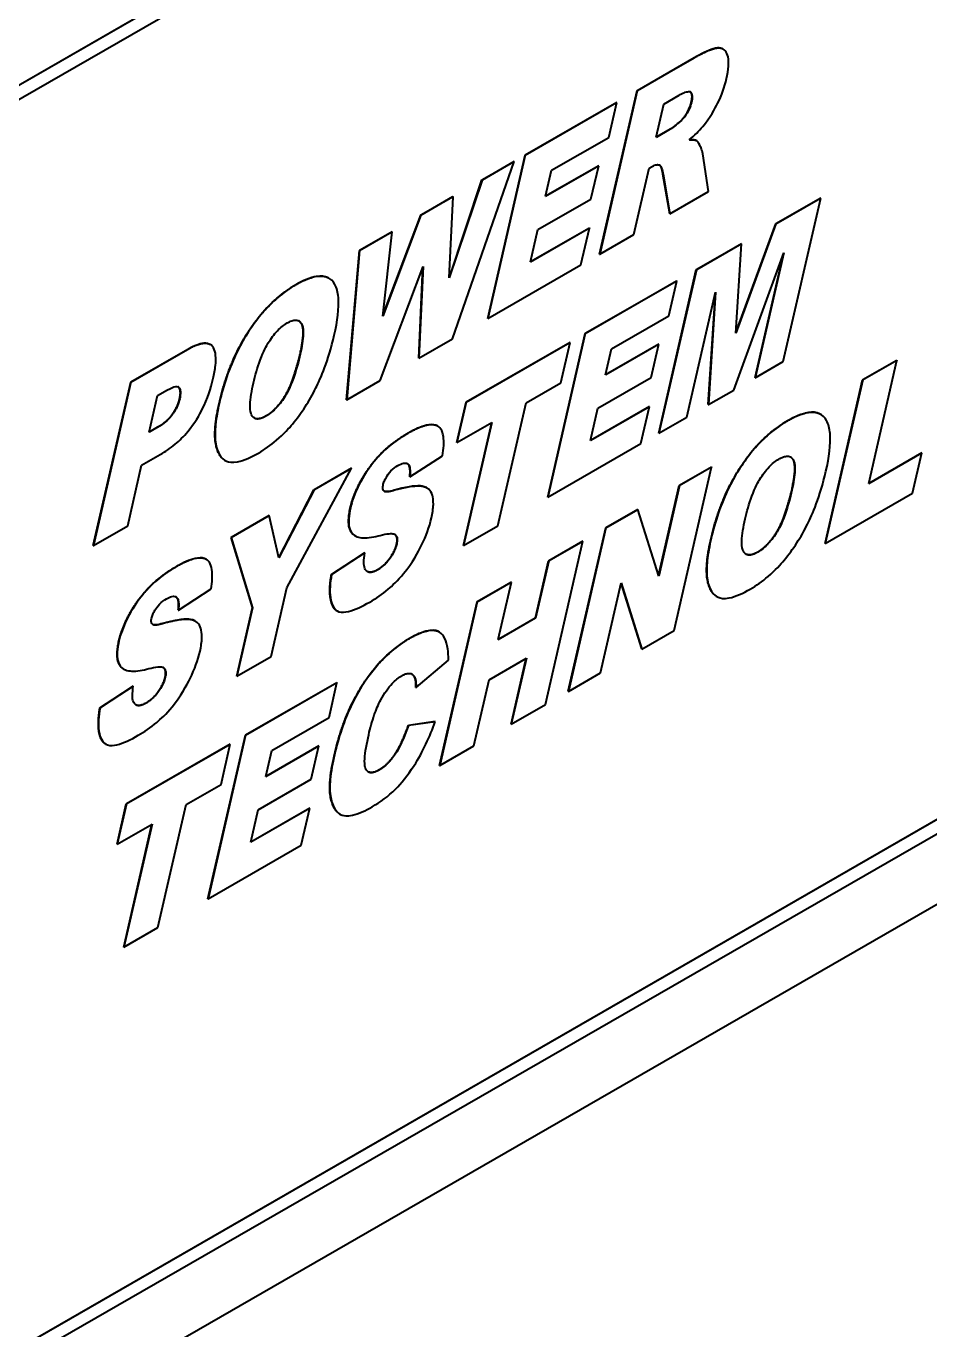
# Model space of a CAD drawing. Header units: inches. Extents: x 0 to 4752, y 0 to 3360.
# Drawn here: x 4314.4 to 4356.1, y 2684.8 to 2744.9 of the extents above; entities that cross this region are included whole.
import ezdxf

# ---------------------------------------------------------------- set-up
doc = ezdxf.new("R2010")
doc.units = ezdxf.units.IN
doc.header["$MEASUREMENT"] = 0
doc.layers.add('POWER SUPPLY CASE OUTLINE$0$가시적인 것(ISO)', color=3, linetype='Continuous', lineweight=40)
doc.layers.add('POWER SUPPLY CASE OUTLINE$0$가시적인 좁은 것(ISO)', color=3, linetype='Continuous', lineweight=35)

msp = doc.modelspace()

# ---------------------------------------------------------------- linework, layer by layer
at = {"layer": 'POWER SUPPLY CASE OUTLINE$0$가시적인 것(ISO)'}
for p, q in [((4217.918, 2686.782), (4376.31, 2777.994)), ((4376.315, 2777.991), (4217.923, 2686.779)), ((4218.442, 2686.423), (4375.797, 2777.038)), ((4346.546, 2743.835), (4346.551, 2743.831)), ((4342.587, 2741.912), (4345.212, 2743.424)), ((4345.217, 2743.42), (4342.593, 2741.909)), ((4340.861, 2734.378), (4342.587, 2741.912)), ((4342.593, 2741.909), (4340.867, 2734.375)), ((4342.587, 2741.912), (4342.593, 2741.909)), ((4337.431, 2738.943), (4341.645, 2741.37)), ((4341.651, 2741.367), (4337.437, 2738.94)), ((4341.286, 2739.759), (4341.651, 2741.367)), ((4341.645, 2741.37), (4341.651, 2741.367)), ((4343.475, 2739.767), (4343.823, 2741.296)), ((4343.823, 2741.296), (4344.52, 2741.697)), ((4345.086, 2741.375), (4345.092, 2741.372)), ((4344.139, 2740.149), (4343.475, 2739.767)), ((4343.477, 2739.774), (4344.134, 2740.153)), ((4338.651, 2738.242), (4341.286, 2739.759)), ((4345.322, 2739.609), (4345.328, 2739.605)), ((4335.706, 2731.409), (4337.431, 2738.943)), ((4337.437, 2738.94), (4335.711, 2731.406)), ((4337.431, 2738.943), (4337.437, 2738.94)), ((4345.876, 2737.259), (4345.615, 2739.004)), ((4334.078, 2730.465), (4336.925, 2738.645)), ((4335.439, 2737.796), (4336.92, 2738.649)), ((4336.925, 2738.645), (4335.444, 2737.793)), ((4336.92, 2738.649), (4336.925, 2738.645)), ((4340.818, 2738.451), (4338.374, 2737.043)), ((4338.374, 2737.043), (4338.651, 2738.242)), ((4338.375, 2737.051), (4340.812, 2738.454)), ((4340.464, 2736.913), (4340.818, 2738.451)), ((4340.812, 2738.454), (4340.818, 2738.451)), ((4342.446, 2735.284), (4343.148, 2738.345)), ((4343.148, 2738.345), (4343.284, 2738.423)), ((4335.444, 2737.793), (4333.936, 2733.279)), ((4333.937, 2733.303), (4335.439, 2737.796)), ((4335.439, 2737.796), (4335.444, 2737.793)), ((4344.09, 2736.237), (4343.78, 2738.06)), ((4343.785, 2738.057), (4344.096, 2736.234)), ((4332.624, 2736.175), (4334.105, 2737.028)), ((4334.11, 2737.024), (4332.63, 2736.172)), ((4333.936, 2733.279), (4334.11, 2737.024)), ((4334.105, 2737.028), (4334.11, 2737.024)), ((4344.096, 2736.234), (4345.876, 2737.259)), ((4348.979, 2735.772), (4351.043, 2736.96)), ((4351.048, 2736.957), (4348.985, 2735.769)), ((4349.322, 2729.423), (4351.048, 2736.957)), ((4351.043, 2736.96), (4351.048, 2736.957)), ((4338.02, 2735.505), (4340.464, 2736.913)), ((4332.63, 2736.172), (4330.876, 2731.517)), ((4330.879, 2731.543), (4332.624, 2736.175)), ((4332.624, 2736.175), (4332.63, 2736.172)), ((4344.09, 2736.237), (4344.096, 2736.234)), ((4348.985, 2735.769), (4347.139, 2730.727)), ((4347.141, 2730.75), (4348.979, 2735.772)), ((4348.979, 2735.772), (4348.985, 2735.769)), ((4329.798, 2734.548), (4331.295, 2735.41)), ((4331.301, 2735.407), (4329.804, 2734.544)), ((4330.876, 2731.517), (4331.301, 2735.407)), ((4331.295, 2735.41), (4331.301, 2735.407)), ((4340.393, 2735.581), (4337.682, 2734.02)), ((4337.682, 2734.02), (4338.02, 2735.505)), ((4337.684, 2734.028), (4340.388, 2735.585)), ((4340.001, 2733.876), (4340.393, 2735.581)), ((4340.388, 2735.585), (4340.393, 2735.581)), ((4340.867, 2734.375), (4342.446, 2735.284)), ((4329.205, 2727.666), (4329.798, 2734.548)), ((4329.798, 2734.548), (4329.804, 2734.544)), ((4345.315, 2733.662), (4347.389, 2734.856)), ((4347.395, 2734.853), (4345.321, 2733.659)), ((4347.139, 2730.727), (4347.395, 2734.853)), ((4347.389, 2734.856), (4347.395, 2734.853)), ((4329.804, 2734.544), (4329.21, 2727.662)), ((4340.861, 2734.378), (4340.867, 2734.375)), ((4347.041, 2728.109), (4349.35, 2734.43)), ((4348.026, 2728.683), (4349.333, 2734.383)), ((4349.35, 2734.43), (4348.032, 2728.68)), ((4330.751, 2728.55), (4332.728, 2733.805)), ((4332.531, 2729.581), (4332.721, 2733.787)), ((4332.728, 2733.805), (4332.537, 2729.578)), ((4335.711, 2731.406), (4340.001, 2733.876)), ((4343.589, 2726.128), (4345.315, 2733.662)), ((4345.321, 2733.659), (4343.595, 2726.124)), ((4345.315, 2733.662), (4345.321, 2733.659)), ((4328.382, 2733.275), (4328.387, 2733.271)), ((4340.197, 2730.715), (4344.411, 2733.141)), ((4344.417, 2733.138), (4340.203, 2730.711)), ((4344.052, 2731.531), (4344.417, 2733.138)), ((4344.411, 2733.141), (4344.417, 2733.138)), ((4344.885, 2726.867), (4346.203, 2732.618)), ((4345.87, 2727.441), (4346.195, 2732.583)), ((4346.203, 2732.618), (4345.876, 2727.438)), ((4335.706, 2731.409), (4335.711, 2731.406)), ((4341.417, 2730.013), (4344.052, 2731.531)), ((4332.537, 2729.578), (4334.078, 2730.465)), ((4338.471, 2723.18), (4340.197, 2730.715)), ((4340.203, 2730.711), (4338.477, 2723.177)), ((4340.197, 2730.715), (4340.203, 2730.711)), ((4319.258, 2728.478), (4321.876, 2729.986)), ((4321.882, 2729.983), (4319.263, 2728.474)), ((4322.912, 2730.215), (4322.917, 2730.212)), ((4334.709, 2727.554), (4339.495, 2730.31)), ((4339.501, 2730.307), (4334.715, 2727.551)), ((4339.076, 2728.445), (4339.501, 2730.307)), ((4339.495, 2730.31), (4339.501, 2730.307)), ((4343.584, 2730.222), (4341.139, 2728.815)), ((4341.139, 2728.815), (4341.417, 2730.013)), ((4341.141, 2728.822), (4343.578, 2730.226)), ((4343.23, 2728.684), (4343.584, 2730.222)), ((4343.578, 2730.226), (4343.584, 2730.222)), ((4332.531, 2729.581), (4332.537, 2729.578)), ((4348.032, 2728.68), (4349.322, 2729.423)), ((4352.982, 2728.578), (4354.555, 2729.484)), ((4354.561, 2729.481), (4352.988, 2728.575)), ((4353.26, 2723.802), (4354.561, 2729.481)), ((4354.555, 2729.484), (4354.561, 2729.481)), ((4329.21, 2727.662), (4330.751, 2728.55)), ((4340.785, 2727.276), (4343.23, 2728.684)), ((4348.026, 2728.683), (4348.032, 2728.68)), ((4351.256, 2721.043), (4352.982, 2728.578)), ((4352.988, 2728.575), (4351.262, 2721.04)), ((4352.982, 2728.578), (4352.988, 2728.575)), ((4317.532, 2720.943), (4319.258, 2728.478)), ((4319.263, 2728.474), (4317.537, 2720.94)), ((4319.258, 2728.478), (4319.263, 2728.474)), ((4320.494, 2727.855), (4320.946, 2728.115)), ((4337.47, 2727.52), (4339.076, 2728.445)), ((4345.876, 2727.438), (4347.041, 2728.109)), ((4320.107, 2726.172), (4320.494, 2727.855)), ((4329.205, 2727.666), (4329.21, 2727.662)), ((4334.284, 2725.692), (4334.709, 2727.554)), ((4334.715, 2727.551), (4334.29, 2725.689)), ((4334.709, 2727.554), (4334.715, 2727.551)), ((4336.169, 2721.848), (4337.47, 2727.52)), ((4343.159, 2727.353), (4340.448, 2725.791)), ((4340.45, 2725.799), (4343.154, 2727.356)), ((4342.767, 2725.648), (4343.159, 2727.353)), ((4343.154, 2727.356), (4343.159, 2727.353)), ((4345.87, 2727.441), (4345.876, 2727.438)), ((4340.448, 2725.791), (4340.785, 2727.276)), ((4343.595, 2726.124), (4344.885, 2726.867)), ((4351.037, 2727.001), (4351.043, 2726.997)), ((4320.494, 2726.394), (4320.107, 2726.172)), ((4320.109, 2726.179), (4320.488, 2726.398)), ((4333.393, 2726.458), (4333.399, 2726.455)), ((4334.29, 2725.689), (4335.896, 2726.614)), ((4334.589, 2720.945), (4335.889, 2726.609)), ((4335.896, 2726.614), (4334.595, 2720.942)), ((4334.284, 2725.692), (4334.29, 2725.689)), ((4338.477, 2723.177), (4342.767, 2725.648)), ((4343.589, 2726.128), (4343.595, 2726.124)), ((4319.759, 2724.643), (4320.619, 2725.138)), ((4332.118, 2724.104), (4333.626, 2725.086)), ((4355.71, 2725.213), (4353.26, 2723.802)), ((4353.262, 2723.81), (4355.704, 2725.217)), ((4355.285, 2723.357), (4355.71, 2725.213)), ((4355.704, 2725.217), (4355.71, 2725.213)), ((4319.116, 2721.849), (4319.759, 2724.643)), ((4323.597, 2724.871), (4323.602, 2724.868)), ((4326.45, 2718.99), (4329.434, 2724.51)), ((4327.697, 2723.516), (4329.428, 2724.513)), ((4329.434, 2724.51), (4327.702, 2723.513)), ((4329.428, 2724.513), (4329.434, 2724.51)), ((4344.293, 2717.027), (4346.019, 2724.561)), ((4344.532, 2723.712), (4346.013, 2724.565)), ((4346.019, 2724.561), (4344.538, 2723.709)), ((4346.013, 2724.565), (4346.019, 2724.561)), ((4332.112, 2724.107), (4332.118, 2724.104)), ((4326.083, 2720.382), (4327.697, 2723.516)), ((4327.702, 2723.513), (4326.085, 2720.372)), ((4327.697, 2723.516), (4327.702, 2723.513)), ((4331.383, 2723.498), (4331.388, 2723.495)), ((4332.895, 2723.607), (4332.901, 2723.604)), ((4338.471, 2723.18), (4338.477, 2723.177)), ((4343.581, 2719.552), (4344.532, 2723.712)), ((4344.538, 2723.709), (4343.585, 2719.54)), ((4344.532, 2723.712), (4344.538, 2723.709)), ((4351.262, 2721.04), (4355.285, 2723.357)), ((4341.146, 2721.762), (4342.621, 2722.611)), ((4342.627, 2722.608), (4341.151, 2721.758)), ((4342.621, 2722.611), (4342.627, 2722.608)), ((4343.585, 2719.54), (4342.627, 2722.608)), ((4323.885, 2721.321), (4325.633, 2722.328)), ((4325.639, 2722.325), (4323.891, 2721.318)), ((4325.633, 2722.328), (4325.639, 2722.325)), ((4326.085, 2720.372), (4325.639, 2722.325)), ((4317.537, 2720.94), (4319.116, 2721.849)), ((4329.588, 2721.397), (4329.594, 2721.394)), ((4334.595, 2720.942), (4336.169, 2721.848)), ((4339.42, 2714.227), (4341.146, 2721.762)), ((4341.151, 2721.758), (4339.425, 2714.224)), ((4341.146, 2721.762), (4341.151, 2721.758)), ((4317.532, 2720.943), (4317.537, 2720.94)), ((4324.865, 2718.084), (4323.885, 2721.321)), ((4323.885, 2721.321), (4323.891, 2721.318)), ((4323.891, 2721.318), (4324.871, 2718.08)), ((4334.589, 2720.945), (4334.595, 2720.942)), ((4338.369, 2713.616), (4340.095, 2721.15)), ((4338.51, 2720.244), (4340.089, 2721.153)), ((4340.095, 2721.15), (4338.516, 2720.241)), ((4340.089, 2721.153), (4340.095, 2721.15)), ((4351.256, 2721.043), (4351.262, 2721.04)), ((4322.727, 2720.316), (4322.733, 2720.313)), ((4328.502, 2719.605), (4330.032, 2720.606)), ((4330.038, 2720.603), (4328.508, 2719.602)), ((4330.032, 2720.606), (4330.038, 2720.603)), ((4337.906, 2717.605), (4338.51, 2720.244)), ((4338.516, 2720.241), (4337.912, 2717.602)), ((4338.51, 2720.244), (4338.516, 2720.241)), ((4328.502, 2719.605), (4328.508, 2719.602)), ((4381.966, 2719.118), (4212.261, 2621.391)), ((4217.923, 2627.916), (4376.315, 2719.127)), ((4218.441, 2628.874), (4375.791, 2719.486)), ((4375.797, 2719.483), (4218.442, 2628.868)), ((4321.452, 2717.962), (4322.96, 2718.944)), ((4325.726, 2715.834), (4326.45, 2718.99)), ((4335.217, 2718.347), (4336.79, 2719.253)), ((4336.796, 2719.25), (4335.222, 2718.344)), ((4336.191, 2716.611), (4336.796, 2719.25)), ((4336.79, 2719.253), (4336.796, 2719.25)), ((4340.906, 2715.077), (4341.859, 2719.22)), ((4342.806, 2716.178), (4341.857, 2719.211)), ((4341.859, 2719.22), (4342.812, 2716.174)), ((4333.491, 2710.813), (4335.217, 2718.347)), ((4335.222, 2718.344), (4333.496, 2710.81)), ((4335.217, 2718.347), (4335.222, 2718.344)), ((4346.252, 2718.597), (4346.258, 2718.593)), ((4321.446, 2717.965), (4321.452, 2717.962)), ((4324.141, 2714.928), (4324.865, 2718.084)), ((4324.871, 2718.08), (4324.147, 2714.925)), ((4324.865, 2718.084), (4324.871, 2718.08)), ((4328.756, 2717.937), (4328.761, 2717.934)), ((4320.717, 2717.356), (4320.722, 2717.353)), ((4322.229, 2717.465), (4322.235, 2717.462)), ((4337.912, 2717.602), (4336.191, 2716.611)), ((4336.193, 2716.618), (4337.906, 2717.605)), ((4337.906, 2717.605), (4337.912, 2717.602)), ((4333.462, 2716.968), (4333.467, 2716.964)), ((4342.812, 2716.174), (4344.293, 2717.027)), ((4342.806, 2716.178), (4342.812, 2716.174)), ((4324.147, 2714.925), (4325.726, 2715.834)), ((4332.402, 2714.403), (4333.894, 2715.659)), ((4335.767, 2714.761), (4337.487, 2715.752)), ((4336.785, 2712.71), (4337.48, 2715.748)), ((4337.487, 2715.752), (4336.79, 2712.707)), ((4318.922, 2715.255), (4318.928, 2715.252)), ((4324.141, 2714.928), (4324.147, 2714.925)), ((4335.07, 2711.716), (4335.767, 2714.761)), ((4339.425, 2714.224), (4340.906, 2715.077)), ((4317.837, 2713.463), (4319.367, 2714.464)), ((4319.372, 2714.46), (4317.842, 2713.46)), ((4319.367, 2714.464), (4319.372, 2714.46)), ((4324.54, 2712.199), (4328.754, 2714.626)), ((4328.76, 2714.622), (4324.546, 2712.196)), ((4328.395, 2713.015), (4328.76, 2714.622)), ((4328.754, 2714.626), (4328.76, 2714.622)), ((4332.396, 2714.407), (4332.402, 2714.403)), ((4339.42, 2714.227), (4339.425, 2714.224)), ((4336.79, 2712.707), (4338.369, 2713.616)), ((4317.837, 2713.463), (4317.842, 2713.46)), ((4325.76, 2711.497), (4328.395, 2713.015)), ((4332.048, 2712.658), (4333.284, 2712.834)), ((4332.048, 2712.658), (4332.053, 2712.654)), ((4333.289, 2712.831), (4332.053, 2712.654)), ((4333.284, 2712.834), (4333.289, 2712.831)), ((4336.785, 2712.71), (4336.79, 2712.707)), ((4318.09, 2711.795), (4318.096, 2711.792)), ((4319.052, 2709.039), (4323.838, 2711.795)), ((4323.843, 2711.791), (4319.057, 2709.035)), ((4322.814, 2704.665), (4324.54, 2712.199)), ((4324.546, 2712.196), (4322.82, 2704.661)), ((4323.418, 2709.929), (4323.843, 2711.791)), ((4323.838, 2711.795), (4323.843, 2711.791)), ((4324.54, 2712.199), (4324.546, 2712.196)), ((4325.484, 2710.306), (4327.921, 2711.71)), ((4327.921, 2711.71), (4327.927, 2711.707)), ((4333.496, 2710.81), (4335.07, 2711.716)), ((4327.927, 2711.707), (4325.482, 2710.299)), ((4325.482, 2710.299), (4325.76, 2711.497)), ((4327.573, 2710.168), (4327.927, 2711.707)), ((4333.491, 2710.813), (4333.496, 2710.81)), ((4321.812, 2709.004), (4323.418, 2709.929)), ((4325.128, 2708.761), (4327.573, 2710.168)), ((4318.627, 2707.176), (4319.052, 2709.039)), ((4319.057, 2709.035), (4318.633, 2707.173)), ((4319.052, 2709.039), (4319.057, 2709.035)), ((4320.511, 2703.332), (4321.812, 2709.004)), ((4327.502, 2708.837), (4324.791, 2707.276)), ((4324.791, 2707.276), (4325.128, 2708.761)), ((4324.792, 2707.283), (4327.496, 2708.84)), ((4327.11, 2707.132), (4327.502, 2708.837)), ((4327.496, 2708.84), (4327.502, 2708.837)), ((4328.9, 2708.559), (4328.906, 2708.556)), ((4318.633, 2707.173), (4320.239, 2708.098)), ((4318.932, 2702.429), (4320.232, 2708.094)), ((4320.239, 2708.098), (4318.938, 2702.426)), ((4318.627, 2707.176), (4318.633, 2707.173)), ((4322.82, 2704.661), (4327.11, 2707.132)), ((4322.814, 2704.665), (4322.82, 2704.661)), ((4318.938, 2702.426), (4320.511, 2703.332)), ((4318.932, 2702.429), (4318.938, 2702.426))]:
    msp.add_line(p, q, dxfattribs=at)
for points, degree, knots in [([(4345.212, 2743.424), (4345.941, 2743.844), (4346.437, 2743.897), (4346.546, 2743.835)], 2, [0, 0, 0, 1, 1.444361, 1.444361, 1.444361]), ([(4346.709, 2742.467), (4346.755, 2742.661), (4346.789, 2742.857), (4346.812, 2743.194), (4346.807, 2743.341), (4346.753, 2743.579), (4346.71, 2743.678), (4346.594, 2743.814), (4346.525, 2743.855), (4346.364, 2743.888), (4346.26, 2743.885), (4345.84, 2743.758), (4345.521, 2743.596), (4345.217, 2743.42)], 3, [-0.8189124, -0.8189124, -0.8189124, -0.8189124, -0.647653, -0.647653, -0.5025732, -0.5025732, -0.378823, -0.378823, -0.2664748, -0.2664748, -0.1613095, -0.1613095, 0, 0, 0, 0]), ([(4345.615, 2740.256), (4345.97, 2740.69), (4346.185, 2741.087), (4346.49, 2741.694), (4346.622, 2742.082), (4346.709, 2742.467)], 3, [-0.255749, -0.255749, -0.255749, -0.255749, -0.1604515, -0.1604515, 0, 0, 0, 0]), ([(4344.52, 2741.697), (4344.6, 2741.743), (4344.684, 2741.787), (4344.826, 2741.845), (4344.895, 2741.867), (4344.984, 2741.872), (4345.013, 2741.869), (4345.045, 2741.853), (4345.073, 2741.838), (4345.115, 2741.757), (4345.124, 2741.709), (4345.13, 2741.57), (4345.114, 2741.469), (4345.092, 2741.372)], 3, [-0.5629269, -0.5629269, -0.5629269, -0.5629269, -0.3519653, -0.3519653, -0.1815427, -0.1815427, -0.0932832, -0.0932832, -0.0651824, -0.0651824, -0.0403682, -0.0403682, 0, 0, 0, 0]), ([(4345.086, 2741.375), (4345.168, 2741.737), (4345.049, 2741.849), (4345.04, 2741.855)], 2, [0, 0, 0, 1, 1.066768, 1.066768, 1.066768]), ([(4345.092, 2741.372), (4345.066, 2741.263), (4345.028, 2741.154), (4344.928, 2740.939), (4344.861, 2740.819), (4344.72, 2740.627), (4344.653, 2740.553), (4344.58, 2740.492)], 3, [-0.1425456, -0.1425456, -0.1425456, -0.1425456, -0.0904134, -0.0904134, -0.0396807, -0.0396807, 0, 0, 0, 0]), ([(4344.58, 2740.492), (4344.494, 2740.419), (4344.392, 2740.335), (4344.249, 2740.224), (4344.184, 2740.175), (4344.139, 2740.149)], 3, [-0.06165083, -0.06165083, -0.06165083, -0.06165083, -0.02368805, -0.02368805, 0, 0, 0, 0]), ([(4344.994, 2739.641), (4345.11, 2739.738), (4345.228, 2739.844), (4345.434, 2740.048), (4345.528, 2740.149), (4345.615, 2740.256)], 3, [-0.1161469, -0.1161469, -0.1161469, -0.1161469, -0.0529741, -0.0529741, 0, 0, 0, 0]), ([(4345.343, 2739.596), (4345.305, 2739.623), (4345.255, 2739.636), (4345.14, 2739.65), (4345.065, 2739.648), (4344.994, 2739.641)], 3, [-0.07068957, -0.07068957, -0.07068957, -0.07068957, -0.04088181, -0.04088181, 0, 0, 0, 0]), ([(4345.615, 2739.004), (4345.604, 2739.09), (4345.571, 2739.187), (4345.515, 2739.324), (4345.456, 2739.462), (4345.38, 2739.564), (4345.362, 2739.585), (4345.343, 2739.596)], 3, [-0.1506491, -0.1506491, -0.1506491, -0.1506491, -0.0668754, -0.0668754, -0.0143995, -0.0143995, 0, 0, 0, 0]), ([(4343.284, 2738.423), (4343.355, 2738.464), (4343.426, 2738.493), (4343.545, 2738.506), (4343.592, 2738.497), (4343.633, 2738.473)], 3, [-0.0681621, -0.0681621, -0.0681621, -0.0681621, -0.03054564, -0.03054564, 0, 0, 0, 0]), ([(4343.633, 2738.473), (4343.666, 2738.449), (4343.694, 2738.4), (4343.747, 2738.254), (4343.769, 2738.151), (4343.785, 2738.057)], 3, [-0.08559978, -0.08559978, -0.08559978, -0.08559978, -0.04783232, -0.04783232, 0, 0, 0, 0]), ([(4328.633, 2730.647), (4328.779, 2731.279), (4328.866, 2731.892), (4328.802, 2732.607), (4328.753, 2732.814), (4328.58, 2733.129), (4328.475, 2733.231), (4328.194, 2733.366), (4328.017, 2733.379), (4327.524, 2733.303), (4327.189, 2733.152), (4326.869, 2732.968)], 3, [-0.6926286, -0.6926286, -0.6926286, -0.6926286, -0.4739597, -0.4739597, -0.370622, -0.370622, -0.2778396, -0.2778396, -0.1694765, -0.1694765, 0, 0, 0, 0]), ([(4326.869, 2732.968), (4326.583, 2732.803), (4326.3, 2732.604), (4325.753, 2732.135), (4325.497, 2731.874), (4324.864, 2731.113), (4324.493, 2730.548), (4323.789, 2729.135), (4323.525, 2728.336), (4323.347, 2727.553)], 3, [-0.9334128, -0.9334128, -0.9334128, -0.9334128, -0.7607595, -0.7607595, -0.5937569, -0.5937569, -0.3262207, -0.3262207, 0, 0, 0, 0]), ([(4324.915, 2728.443), (4324.993, 2728.782), (4325.093, 2729.143), (4325.376, 2729.91), (4325.519, 2730.157), (4325.719, 2730.484), (4325.858, 2730.675), (4326.156, 2730.992), (4326.305, 2731.113), (4326.461, 2731.203)], 3, [-0.2703558, -0.2703558, -0.2703558, -0.2703558, -0.2260974, -0.2260974, -0.1717147, -0.1717147, -0.0824385, -0.0824385, 0, 0, 0, 0]), ([(4326.461, 2731.203), (4326.533, 2731.244), (4326.606, 2731.28), (4326.739, 2731.324), (4326.799, 2731.336), (4326.926, 2731.336), (4326.987, 2731.317), (4327.077, 2731.248), (4327.127, 2731.195), (4327.201, 2730.987), (4327.211, 2730.841), (4327.199, 2730.428), (4327.141, 2730.099), (4327.065, 2729.77)], 3, [-0.5004879, -0.5004879, -0.5004879, -0.5004879, -0.4244547, -0.4244547, -0.3571387, -0.3571387, -0.2745204, -0.2745204, -0.211011, -0.211011, -0.1369979, -0.1369979, 0, 0, 0, 0]), ([(4327.06, 2729.773), (4327.305, 2730.839), (4327.079, 2731.256), (4327.005, 2731.299)], 2, [0, 0, 0, 1, 1.276827, 1.276827, 1.276827]), ([(4325.143, 2725.207), (4325.423, 2725.368), (4325.702, 2725.562), (4326.313, 2726.084), (4326.559, 2726.362), (4327.13, 2727.05), (4327.486, 2727.607), (4328.009, 2728.656), (4328.352, 2729.43), (4328.633, 2730.647)], 3, [-1.631945, -1.631945, -1.631945, -1.631945, -1.433508, -1.433508, -1.185954, -1.185954, -0.50679, -0.50679, 0, 0, 0, 0]), ([(4323.058, 2728.652), (4323.104, 2728.853), (4323.142, 2729.057), (4323.179, 2729.411), (4323.185, 2729.569), (4323.155, 2729.844), (4323.124, 2729.962), (4323.008, 2730.159), (4322.935, 2730.207), (4322.775, 2730.274), (4322.659, 2730.276), (4322.33, 2730.215), (4322.098, 2730.107), (4321.882, 2729.983)], 3, [-0.359006, -0.359006, -0.359006, -0.359006, -0.3081556, -0.3081556, -0.2656514, -0.2656514, -0.2263003, -0.2263003, -0.1835897, -0.1835897, -0.1146359, -0.1146359, 0, 0, 0, 0]), ([(4327.065, 2729.77), (4326.984, 2729.412), (4326.88, 2729.023), (4326.592, 2728.212), (4326.453, 2727.968), (4326.265, 2727.656), (4326.129, 2727.469), (4325.821, 2727.143), (4325.659, 2727.015), (4325.492, 2726.918)], 3, [-0.2648246, -0.2648246, -0.2648246, -0.2648246, -0.2255428, -0.2255428, -0.1770734, -0.1770734, -0.0888898, -0.0888898, 0, 0, 0, 0]), ([(4320.619, 2725.138), (4320.848, 2725.27), (4321.078, 2725.427), (4321.505, 2725.784), (4321.701, 2725.977), (4322.212, 2726.59), (4322.427, 2726.977), (4322.789, 2727.699), (4322.95, 2728.178), (4323.058, 2728.652)], 3, [-0.4295004, -0.4295004, -0.4295004, -0.4295004, -0.3637094, -0.3637094, -0.3039179, -0.3039179, -0.1970473, -0.1970473, 0, 0, 0, 0]), ([(4320.946, 2728.115), (4321.097, 2728.202), (4321.229, 2728.259), (4321.366, 2728.275), (4321.403, 2728.273), (4321.467, 2728.247), (4321.485, 2728.224), (4321.527, 2728.153), (4321.542, 2728.094), (4321.553, 2727.928), (4321.537, 2727.816), (4321.512, 2727.705)], 3, [-0.1485236, -0.1485236, -0.1485236, -0.1485236, -0.1097839, -0.1097839, -0.0951224, -0.0951224, -0.0791813, -0.0791813, -0.0463664, -0.0463664, 0, 0, 0, 0]), ([(4321.506, 2727.708), (4321.588, 2728.063), (4321.469, 2728.241), (4321.446, 2728.255)], 2, [0, 0, 0, 1, 1.148374, 1.148374, 1.148374]), ([(4325.492, 2726.918), (4325.419, 2726.877), (4325.346, 2726.841), (4325.212, 2726.797), (4325.151, 2726.786), (4325.026, 2726.789), (4324.967, 2726.81), (4324.88, 2726.88), (4324.833, 2726.932), (4324.761, 2727.141), (4324.753, 2727.292), (4324.769, 2727.728), (4324.833, 2728.087), (4324.915, 2728.443)], 3, [-0.5173679, -0.5173679, -0.5173679, -0.5173679, -0.4388596, -0.4388596, -0.3694892, -0.3694892, -0.2859313, -0.2859313, -0.2235162, -0.2235162, -0.1482323, -0.1482323, 0, 0, 0, 0]), ([(4321.512, 2727.705), (4321.489, 2727.605), (4321.457, 2727.504), (4321.372, 2727.301), (4321.321, 2727.203), (4321.16, 2726.945), (4321.064, 2726.836), (4320.826, 2726.605), (4320.654, 2726.487), (4320.494, 2726.394)], 3, [-0.1887964, -0.1887964, -0.1887964, -0.1887964, -0.1610588, -0.1610588, -0.1331394, -0.1331394, -0.0852353, -0.0852353, 0, 0, 0, 0]), ([(4323.347, 2727.553), (4323.266, 2727.203), (4323.2, 2726.847), (4323.138, 2726.237), (4323.132, 2725.965), (4323.195, 2725.469), (4323.267, 2725.26), (4323.438, 2724.984), (4323.541, 2724.888), (4323.779, 2724.788), (4323.937, 2724.759), (4324.481, 2724.862), (4324.824, 2725.023), (4325.143, 2725.207)], 3, [-1.033084, -1.033084, -1.033084, -1.033084, -0.821952, -0.821952, -0.647568, -0.647568, -0.46419, -0.46419, -0.303485, -0.303485, -0.169443, -0.169443, 0, 0, 0, 0]), ([(4323.597, 2724.871), (4323.299, 2725.042), (4323.036, 2726.235), (4323.341, 2727.556)], 2, [1.242742, 1.242742, 1.242742, 2, 3, 3, 3]), ([(4351.289, 2724.373), (4351.434, 2725.005), (4351.522, 2725.617), (4351.458, 2726.333), (4351.408, 2726.54), (4351.235, 2726.855), (4351.13, 2726.957), (4350.85, 2727.092), (4350.673, 2727.105), (4350.18, 2727.029), (4349.845, 2726.878), (4349.525, 2726.694)], 3, [-0.6926286, -0.6926286, -0.6926286, -0.6926286, -0.4739597, -0.4739597, -0.370622, -0.370622, -0.2778396, -0.2778396, -0.1694765, -0.1694765, 0, 0, 0, 0]), ([(4333.626, 2725.086), (4333.674, 2725.393), (4333.7, 2725.715), (4333.641, 2726.106), (4333.605, 2726.223), (4333.496, 2726.389), (4333.426, 2726.454), (4333.193, 2726.534), (4333.043, 2726.526), (4332.624, 2726.432), (4332.323, 2726.287), (4332.047, 2726.128)], 3, [-0.5650294, -0.5650294, -0.5650294, -0.5650294, -0.3910722, -0.3910722, -0.3034021, -0.3034021, -0.2316738, -0.2316738, -0.1465093, -0.1465093, 0, 0, 0, 0]), ([(4349.525, 2726.694), (4349.239, 2726.529), (4348.955, 2726.33), (4348.409, 2725.861), (4348.153, 2725.6), (4347.52, 2724.839), (4347.149, 2724.274), (4346.445, 2722.861), (4346.181, 2722.062), (4346.002, 2721.279)], 3, [-0.9334128, -0.9334128, -0.9334128, -0.9334128, -0.7607595, -0.7607595, -0.5937569, -0.5937569, -0.3262207, -0.3262207, 0, 0, 0, 0]), ([(4332.047, 2726.128), (4331.744, 2725.954), (4331.43, 2725.745), (4331.011, 2725.391), (4330.746, 2725.157), (4330.1, 2724.357), (4329.882, 2723.969), (4329.571, 2723.322), (4329.452, 2722.999), (4329.379, 2722.678)], 3, [-0.6840723, -0.6840723, -0.6840723, -0.6840723, -0.3925519, -0.3925519, -0.2705438, -0.2705438, -0.1337977, -0.1337977, 0, 0, 0, 0]), ([(4349.117, 2724.929), (4349.189, 2724.97), (4349.261, 2725.006), (4349.394, 2725.05), (4349.455, 2725.062), (4349.582, 2725.062), (4349.643, 2725.043), (4349.733, 2724.974), (4349.782, 2724.921), (4349.857, 2724.713), (4349.867, 2724.567), (4349.854, 2724.153), (4349.797, 2723.825), (4349.721, 2723.496)], 3, [-0.5004879, -0.5004879, -0.5004879, -0.5004879, -0.4244547, -0.4244547, -0.3571387, -0.3571387, -0.2745204, -0.2745204, -0.211011, -0.211011, -0.1369979, -0.1369979, 0, 0, 0, 0]), ([(4349.715, 2723.499), (4349.96, 2724.565), (4349.734, 2724.982), (4349.661, 2725.025)], 2, [0, 0, 0, 1, 1.276827, 1.276827, 1.276827]), ([(4330.882, 2723.72), (4330.896, 2723.783), (4330.915, 2723.847), (4330.968, 2723.977), (4331, 2724.041), (4331.083, 2724.18), (4331.15, 2724.28), (4331.35, 2724.488), (4331.459, 2724.568), (4331.568, 2724.631)], 3, [-0.204075, -0.204075, -0.204075, -0.204075, -0.1595911, -0.1595911, -0.1141529, -0.1141529, -0.0577217, -0.0577217, 0, 0, 0, 0]), ([(4331.568, 2724.631), (4331.652, 2724.68), (4331.741, 2724.721), (4331.874, 2724.75), (4331.923, 2724.751), (4332.017, 2724.723), (4332.047, 2724.692), (4332.096, 2724.623), (4332.114, 2724.561), (4332.14, 2724.379), (4332.133, 2724.238), (4332.118, 2724.104)], 3, [-0.1485978, -0.1485978, -0.1485978, -0.1485978, -0.1246657, -0.1246657, -0.1092684, -0.1092684, -0.0913338, -0.0913338, -0.0577393, -0.0577393, 0, 0, 0, 0]), ([(4332.112, 2724.107), (4332.167, 2724.579), (4332.017, 2724.714), (4332.003, 2724.723)], 2, [0, 0, 0, 1, 1.095544, 1.095544, 1.095544]), ([(4347.57, 2722.169), (4347.649, 2722.508), (4347.748, 2722.869), (4348.032, 2723.636), (4348.175, 2723.883), (4348.374, 2724.21), (4348.513, 2724.401), (4348.812, 2724.718), (4348.961, 2724.839), (4349.117, 2724.929)], 3, [-0.2703558, -0.2703558, -0.2703558, -0.2703558, -0.2260974, -0.2260974, -0.1717147, -0.1717147, -0.0824385, -0.0824385, 0, 0, 0, 0]), ([(4347.799, 2718.933), (4348.079, 2719.094), (4348.357, 2719.288), (4348.969, 2719.81), (4349.214, 2720.088), (4349.786, 2720.776), (4350.142, 2721.333), (4350.665, 2722.382), (4351.008, 2723.155), (4351.289, 2724.373)], 3, [-1.631945, -1.631945, -1.631945, -1.631945, -1.433508, -1.433508, -1.185954, -1.185954, -0.50679, -0.50679, 0, 0, 0, 0]), ([(4330.92, 2723.465), (4330.905, 2723.479), (4330.892, 2723.497), (4330.874, 2723.54), (4330.869, 2723.564), (4330.865, 2723.63), (4330.871, 2723.674), (4330.882, 2723.72)], 3, [-0.04505506, -0.04505506, -0.04505506, -0.04505506, -0.03164858, -0.03164858, -0.01893918, -0.01893918, 0, 0, 0, 0]), ([(4331.388, 2723.495), (4331.291, 2723.466), (4331.175, 2723.436), (4331.038, 2723.425), (4330.995, 2723.427), (4330.946, 2723.444), (4330.931, 2723.452), (4330.92, 2723.465)], 3, [-0.08055104, -0.08055104, -0.08055104, -0.08055104, -0.03315484, -0.03315484, -0.01059495, -0.01059495, 0, 0, 0, 0]), ([(4331.383, 2723.498), (4332.335, 2723.758), (4332.812, 2723.655), (4332.895, 2723.607)], 2, [0, 0, 0, 1, 1.287774, 1.287774, 1.287774]), ([(4333.114, 2722.217), (4333.163, 2722.431), (4333.196, 2722.644), (4333.206, 2723.045), (4333.18, 2723.178), (4333.124, 2723.377), (4333.066, 2723.472), (4332.854, 2723.66), (4332.688, 2723.683), (4332.324, 2723.712), (4331.891, 2723.632), (4331.388, 2723.495)], 3, [-0.4648369, -0.4648369, -0.4648369, -0.4648369, -0.4354748, -0.4354748, -0.4051844, -0.4051844, -0.3569709, -0.3569709, -0.2757921, -0.2757921, 0, 0, 0, 0]), ([(4349.721, 2723.496), (4349.639, 2723.138), (4349.536, 2722.749), (4349.248, 2721.938), (4349.109, 2721.694), (4348.921, 2721.382), (4348.785, 2721.195), (4348.477, 2720.869), (4348.315, 2720.741), (4348.147, 2720.644)], 3, [-0.2648246, -0.2648246, -0.2648246, -0.2648246, -0.2255428, -0.2255428, -0.1770734, -0.1770734, -0.0888898, -0.0888898, 0, 0, 0, 0]), ([(4329.379, 2722.678), (4329.341, 2722.509), (4329.313, 2722.339), (4329.295, 2722.041), (4329.301, 2721.91), (4329.357, 2721.661), (4329.411, 2721.555), (4329.488, 2721.476)], 3, [-0.2027663, -0.2027663, -0.2027663, -0.2027663, -0.1321401, -0.1321401, -0.0702149, -0.0702149, 0, 0, 0, 0]), ([(4330.272, 2718.339), (4330.557, 2718.503), (4330.844, 2718.698), (4331.302, 2719.087), (4331.555, 2719.321), (4332.241, 2720.157), (4332.504, 2720.642), (4332.864, 2721.377), (4333.019, 2721.797), (4333.114, 2722.217)], 3, [-0.5354522, -0.5354522, -0.5354522, -0.5354522, -0.3981583, -0.3981583, -0.3083352, -0.3083352, -0.1749985, -0.1749985, 0, 0, 0, 0]), ([(4348.147, 2720.644), (4348.075, 2720.603), (4348.002, 2720.567), (4347.868, 2720.523), (4347.807, 2720.512), (4347.682, 2720.515), (4347.623, 2720.536), (4347.536, 2720.606), (4347.489, 2720.658), (4347.417, 2720.867), (4347.409, 2721.018), (4347.424, 2721.454), (4347.489, 2721.813), (4347.57, 2722.169)], 3, [-0.5173679, -0.5173679, -0.5173679, -0.5173679, -0.4388596, -0.4388596, -0.3694892, -0.3694892, -0.2859313, -0.2859313, -0.2235162, -0.2235162, -0.1482323, -0.1482323, 0, 0, 0, 0]), ([(4329.488, 2721.476), (4329.543, 2721.419), (4329.611, 2721.379), (4329.769, 2721.321), (4329.864, 2721.305), (4330.204, 2721.289), (4330.49, 2721.342), (4330.757, 2721.413)], 3, [-0.2544433, -0.2544433, -0.2544433, -0.2544433, -0.2045134, -0.2045134, -0.1463664, -0.1463664, 0, 0, 0, 0]), ([(4330.757, 2721.413), (4330.891, 2721.448), (4331.042, 2721.481), (4331.25, 2721.498), (4331.329, 2721.496), (4331.414, 2721.468), (4331.44, 2721.454), (4331.459, 2721.433)], 3, [-0.1230522, -0.1230522, -0.1230522, -0.1230522, -0.0578166, -0.0578166, -0.0177827, -0.0177827, 0, 0, 0, 0]), ([(4331.459, 2721.433), (4331.48, 2721.41), (4331.497, 2721.383), (4331.523, 2721.319), (4331.531, 2721.284), (4331.541, 2721.174), (4331.532, 2721.094), (4331.513, 2721.012)], 3, [-0.07295819, -0.07295819, -0.07295819, -0.07295819, -0.0534502, -0.0534502, -0.03452439, -0.03452439, 0, 0, 0, 0]), ([(4331.513, 2721.012), (4331.494, 2720.929), (4331.466, 2720.846), (4331.393, 2720.674), (4331.347, 2720.587), (4331.17, 2720.297), (4331.051, 2720.169), (4330.896, 2720.006), (4330.765, 2719.907), (4330.631, 2719.83)], 3, [-0.1029265, -0.1029265, -0.1029265, -0.1029265, -0.0960784, -0.0960784, -0.088734, -0.088734, -0.0706046, -0.0706046, 0, 0, 0, 0]), ([(4346.002, 2721.279), (4345.922, 2720.929), (4345.856, 2720.573), (4345.794, 2719.963), (4345.787, 2719.691), (4345.85, 2719.195), (4345.922, 2718.986), (4346.094, 2718.71), (4346.196, 2718.614), (4346.435, 2718.514), (4346.592, 2718.484), (4347.136, 2718.588), (4347.48, 2718.749), (4347.799, 2718.933)], 3, [-1.033084, -1.033084, -1.033084, -1.033084, -0.821952, -0.821952, -0.647568, -0.647568, -0.46419, -0.46419, -0.303485, -0.303485, -0.169443, -0.169443, 0, 0, 0, 0]), ([(4346.252, 2718.597), (4345.955, 2718.768), (4345.692, 2719.961), (4345.997, 2721.282)], 2, [1.242742, 1.242742, 1.242742, 2, 3, 3, 3]), ([(4322.96, 2718.944), (4323.008, 2719.251), (4323.034, 2719.573), (4322.976, 2719.964), (4322.939, 2720.081), (4322.83, 2720.247), (4322.76, 2720.312), (4322.527, 2720.392), (4322.378, 2720.384), (4321.958, 2720.29), (4321.657, 2720.145), (4321.381, 2719.986)], 3, [-0.5650294, -0.5650294, -0.5650294, -0.5650294, -0.3910722, -0.3910722, -0.3034021, -0.3034021, -0.2316738, -0.2316738, -0.1465093, -0.1465093, 0, 0, 0, 0]), ([(4330.043, 2719.888), (4330.012, 2719.964), (4330.002, 2720.066), (4330, 2720.302), (4330.016, 2720.456), (4330.038, 2720.603)], 3, [-0.1083078, -0.1083078, -0.1083078, -0.1083078, -0.0623683, -0.0623683, 0, 0, 0, 0]), ([(4321.381, 2719.986), (4321.079, 2719.812), (4320.764, 2719.603), (4320.346, 2719.249), (4320.08, 2719.015), (4319.434, 2718.215), (4319.216, 2717.827), (4318.906, 2717.18), (4318.786, 2716.857), (4318.713, 2716.536)], 3, [-0.6840723, -0.6840723, -0.6840723, -0.6840723, -0.3925519, -0.3925519, -0.2705438, -0.2705438, -0.1337977, -0.1337977, 0, 0, 0, 0]), ([(4328.508, 2719.602), (4328.442, 2719.231), (4328.411, 2718.859), (4328.484, 2718.352), (4328.541, 2718.185), (4328.663, 2718.011), (4328.724, 2717.934), (4328.98, 2717.857), (4329.133, 2717.869), (4329.58, 2717.974), (4329.927, 2718.14), (4330.272, 2718.339)], 3, [-1.143321, -1.143321, -1.143321, -1.143321, -0.669948, -0.669948, -0.37487, -0.37487, -0.278699, -0.278699, -0.182802, -0.182802, 0, 0, 0, 0]), ([(4328.756, 2717.937), (4328.685, 2717.978), (4328.306, 2718.498), (4328.502, 2719.605)], 2, [0.850851, 0.850851, 0.850851, 1, 2, 2, 2]), ([(4330.631, 2719.83), (4330.575, 2719.798), (4330.518, 2719.77), (4330.413, 2719.731), (4330.365, 2719.719), (4330.259, 2719.711), (4330.206, 2719.721), (4330.109, 2719.778), (4330.071, 2719.826), (4330.043, 2719.888)], 3, [-0.1293375, -0.1293375, -0.1293375, -0.1293375, -0.0994403, -0.0994403, -0.0728873, -0.0728873, -0.03847, -0.03847, 0, 0, 0, 0]), ([(4320.216, 2717.578), (4320.23, 2717.641), (4320.25, 2717.705), (4320.302, 2717.835), (4320.335, 2717.899), (4320.417, 2718.038), (4320.484, 2718.138), (4320.684, 2718.346), (4320.793, 2718.426), (4320.902, 2718.489)], 3, [-0.204075, -0.204075, -0.204075, -0.204075, -0.1595911, -0.1595911, -0.1141529, -0.1141529, -0.0577217, -0.0577217, 0, 0, 0, 0]), ([(4320.902, 2718.489), (4320.987, 2718.538), (4321.075, 2718.579), (4321.208, 2718.608), (4321.257, 2718.609), (4321.351, 2718.581), (4321.381, 2718.55), (4321.43, 2718.481), (4321.448, 2718.419), (4321.475, 2718.237), (4321.467, 2718.096), (4321.452, 2717.962)], 3, [-0.1485978, -0.1485978, -0.1485978, -0.1485978, -0.1246657, -0.1246657, -0.1092684, -0.1092684, -0.0913338, -0.0913338, -0.0577393, -0.0577393, 0, 0, 0, 0]), ([(4321.446, 2717.965), (4321.501, 2718.437), (4321.352, 2718.572), (4321.337, 2718.581)], 2, [0, 0, 0, 1, 1.095544, 1.095544, 1.095544]), ([(4320.254, 2717.323), (4320.239, 2717.337), (4320.226, 2717.355), (4320.208, 2717.398), (4320.203, 2717.422), (4320.199, 2717.488), (4320.205, 2717.532), (4320.216, 2717.578)], 3, [-0.04505506, -0.04505506, -0.04505506, -0.04505506, -0.03164858, -0.03164858, -0.01893918, -0.01893918, 0, 0, 0, 0]), ([(4320.722, 2717.353), (4320.625, 2717.324), (4320.509, 2717.294), (4320.372, 2717.283), (4320.329, 2717.285), (4320.28, 2717.302), (4320.265, 2717.31), (4320.254, 2717.323)], 3, [-0.08055104, -0.08055104, -0.08055104, -0.08055104, -0.03315484, -0.03315484, -0.01059495, -0.01059495, 0, 0, 0, 0]), ([(4320.717, 2717.356), (4321.67, 2717.615), (4322.146, 2717.513), (4322.229, 2717.465)], 2, [0, 0, 0, 1, 1.287774, 1.287774, 1.287774]), ([(4322.448, 2716.075), (4322.498, 2716.289), (4322.531, 2716.502), (4322.54, 2716.903), (4322.514, 2717.036), (4322.458, 2717.235), (4322.4, 2717.33), (4322.188, 2717.518), (4322.022, 2717.541), (4321.658, 2717.57), (4321.225, 2717.49), (4320.722, 2717.353)], 3, [-0.4648369, -0.4648369, -0.4648369, -0.4648369, -0.4354748, -0.4354748, -0.4051844, -0.4051844, -0.3569709, -0.3569709, -0.2757921, -0.2757921, 0, 0, 0, 0]), ([(4318.713, 2716.536), (4318.675, 2716.367), (4318.647, 2716.197), (4318.629, 2715.899), (4318.636, 2715.768), (4318.691, 2715.519), (4318.745, 2715.413), (4318.822, 2715.334)], 3, [-0.2027663, -0.2027663, -0.2027663, -0.2027663, -0.1321401, -0.1321401, -0.0702149, -0.0702149, 0, 0, 0, 0]), ([(4332.102, 2716.661), (4331.817, 2716.497), (4331.534, 2716.298), (4330.991, 2715.83), (4330.737, 2715.57), (4330.245, 2714.974), (4329.851, 2714.448), (4329.085, 2712.895), (4328.823, 2712.086), (4328.645, 2711.302)], 3, [-1.286749, -1.286749, -1.286749, -1.286749, -0.963233, -0.963233, -0.65186, -0.65186, -0.326597, -0.326597, 0, 0, 0, 0]), ([(4333.894, 2715.659), (4333.895, 2715.889), (4333.881, 2716.116), (4333.806, 2716.487), (4333.753, 2716.642), (4333.609, 2716.861), (4333.524, 2716.945), (4333.279, 2717.047), (4333.126, 2717.049), (4332.693, 2716.968), (4332.387, 2716.825), (4332.102, 2716.661)], 3, [-0.5454331, -0.5454331, -0.5454331, -0.5454331, -0.4241272, -0.4241272, -0.321851, -0.321851, -0.241598, -0.241598, -0.1510096, -0.1510096, 0, 0, 0, 0]), ([(4319.606, 2712.197), (4319.891, 2712.361), (4320.178, 2712.556), (4320.636, 2712.945), (4320.889, 2713.179), (4321.575, 2714.015), (4321.839, 2714.5), (4322.199, 2715.235), (4322.354, 2715.655), (4322.448, 2716.075)], 3, [-0.5354522, -0.5354522, -0.5354522, -0.5354522, -0.3981583, -0.3981583, -0.3083352, -0.3083352, -0.1749985, -0.1749985, 0, 0, 0, 0]), ([(4318.822, 2715.334), (4318.878, 2715.277), (4318.945, 2715.237), (4319.103, 2715.179), (4319.198, 2715.163), (4319.538, 2715.147), (4319.824, 2715.2), (4320.091, 2715.271)], 3, [-0.2544433, -0.2544433, -0.2544433, -0.2544433, -0.2045134, -0.2045134, -0.1463664, -0.1463664, 0, 0, 0, 0]), ([(4320.091, 2715.271), (4320.226, 2715.306), (4320.377, 2715.339), (4320.585, 2715.356), (4320.663, 2715.354), (4320.748, 2715.326), (4320.774, 2715.312), (4320.793, 2715.291)], 3, [-0.1230522, -0.1230522, -0.1230522, -0.1230522, -0.0578166, -0.0578166, -0.0177827, -0.0177827, 0, 0, 0, 0]), ([(4320.848, 2714.87), (4320.828, 2714.787), (4320.801, 2714.704), (4320.727, 2714.532), (4320.681, 2714.445), (4320.504, 2714.155), (4320.385, 2714.027), (4320.23, 2713.864), (4320.099, 2713.765), (4319.966, 2713.688)], 3, [-0.1029265, -0.1029265, -0.1029265, -0.1029265, -0.0960784, -0.0960784, -0.088734, -0.088734, -0.0706046, -0.0706046, 0, 0, 0, 0]), ([(4320.793, 2715.291), (4320.814, 2715.268), (4320.831, 2715.241), (4320.857, 2715.177), (4320.865, 2715.142), (4320.875, 2715.032), (4320.866, 2714.952), (4320.848, 2714.87)], 3, [-0.07295819, -0.07295819, -0.07295819, -0.07295819, -0.0534502, -0.0534502, -0.03452439, -0.03452439, 0, 0, 0, 0]), ([(4330.779, 2713.834), (4330.857, 2713.978), (4330.942, 2714.12), (4331.119, 2714.374), (4331.209, 2714.488), (4331.446, 2714.738), (4331.592, 2714.856), (4331.743, 2714.943)], 3, [-0.1974614, -0.1974614, -0.1974614, -0.1974614, -0.1361113, -0.1361113, -0.0803496, -0.0803496, 0, 0, 0, 0]), ([(4331.743, 2714.943), (4331.801, 2714.976), (4331.858, 2715.004), (4331.966, 2715.041), (4332.015, 2715.051), (4332.137, 2715.054), (4332.194, 2715.031), (4332.294, 2714.959), (4332.335, 2714.894), (4332.364, 2714.816)], 3, [-0.1233255, -0.1233255, -0.1233255, -0.1233255, -0.100347, -0.100347, -0.079654, -0.079654, -0.0461889, -0.0461889, 0, 0, 0, 0]), ([(4332.364, 2714.816), (4332.38, 2714.773), (4332.39, 2714.715), (4332.402, 2714.577), (4332.403, 2714.487), (4332.402, 2714.403)], 3, [-0.06690299, -0.06690299, -0.06690299, -0.06690299, -0.03812141, -0.03812141, 0, 0, 0, 0]), ([(4319.378, 2713.746), (4319.346, 2713.822), (4319.336, 2713.924), (4319.334, 2714.16), (4319.351, 2714.314), (4319.372, 2714.46)], 3, [-0.1083078, -0.1083078, -0.1083078, -0.1083078, -0.0623683, -0.0623683, 0, 0, 0, 0]), ([(4319.966, 2713.688), (4319.909, 2713.656), (4319.852, 2713.628), (4319.748, 2713.589), (4319.699, 2713.577), (4319.594, 2713.569), (4319.54, 2713.579), (4319.443, 2713.636), (4319.405, 2713.684), (4319.378, 2713.746)], 3, [-0.1293375, -0.1293375, -0.1293375, -0.1293375, -0.0994403, -0.0994403, -0.0728873, -0.0728873, -0.03847, -0.03847, 0, 0, 0, 0]), ([(4330.224, 2712.224), (4330.292, 2712.52), (4330.376, 2712.834), (4330.56, 2713.366), (4330.659, 2713.611), (4330.779, 2713.834)], 3, [-0.2187313, -0.2187313, -0.2187313, -0.2187313, -0.095263, -0.095263, 0, 0, 0, 0]), ([(4317.842, 2713.46), (4317.777, 2713.089), (4317.745, 2712.717), (4317.818, 2712.21), (4317.875, 2712.043), (4317.997, 2711.869), (4318.058, 2711.792), (4318.314, 2711.715), (4318.468, 2711.727), (4318.914, 2711.832), (4319.262, 2711.998), (4319.606, 2712.197)], 3, [-1.143321, -1.143321, -1.143321, -1.143321, -0.669948, -0.669948, -0.37487, -0.37487, -0.278699, -0.278699, -0.182802, -0.182802, 0, 0, 0, 0]), ([(4318.09, 2711.795), (4318.019, 2711.836), (4317.641, 2712.356), (4317.837, 2713.463)], 2, [0.850851, 0.850851, 0.850851, 1, 2, 2, 2]), ([(4330.387, 2708.906), (4330.75, 2709.115), (4331.117, 2709.38), (4331.723, 2709.984), (4332.017, 2710.341), (4332.721, 2711.438), (4333.038, 2712.134), (4333.289, 2712.831)], 3, [-0.7553359, -0.7553359, -0.7553359, -0.7553359, -0.4912173, -0.4912173, -0.286152, -0.286152, 0, 0, 0, 0]), ([(4332.053, 2712.654), (4331.906, 2712.226), (4331.728, 2711.803), (4331.432, 2711.307), (4331.319, 2711.136), (4331.014, 2710.814), (4330.861, 2710.696), (4330.703, 2710.605)], 3, [-0.4217168, -0.4217168, -0.4217168, -0.4217168, -0.1749616, -0.1749616, -0.0834649, -0.0834649, 0, 0, 0, 0]), ([(4330.703, 2710.605), (4330.63, 2710.563), (4330.556, 2710.528), (4330.422, 2710.486), (4330.362, 2710.477), (4330.247, 2710.489), (4330.196, 2710.512), (4330.124, 2710.582), (4330.087, 2710.628), (4330.033, 2710.817), (4330.03, 2710.96), (4330.056, 2711.423), (4330.134, 2711.831), (4330.224, 2712.224)], 3, [-0.5517862, -0.5517862, -0.5517862, -0.5517862, -0.4630929, -0.4630929, -0.3858484, -0.3858484, -0.3018181, -0.3018181, -0.2402102, -0.2402102, -0.1634531, -0.1634531, 0, 0, 0, 0]), ([(4328.645, 2711.302), (4328.556, 2710.918), (4328.483, 2710.523), (4328.425, 2709.864), (4328.425, 2709.574), (4328.505, 2709.15), (4328.577, 2708.916), (4328.782, 2708.636), (4328.878, 2708.555), (4329.077, 2708.486), (4329.222, 2708.455), (4329.761, 2708.576), (4330.087, 2708.733), (4330.387, 2708.906)], 3, [-1.929765, -1.929765, -1.929765, -1.929765, -1.330972, -1.330972, -0.847595, -0.847595, -0.508592, -0.508592, -0.298207, -0.298207, -0.15926, -0.15926, 0, 0, 0, 0]), ([(4328.9, 2708.559), (4328.621, 2708.719), (4328.313, 2709.902), (4328.64, 2711.305)], 2, [1.256956, 1.256956, 1.256956, 2, 3, 3, 3])]:
    msp.add_open_spline(points, degree=degree, knots=knots, dxfattribs=at)
for points in [[(4344.575, 2740.495), (4344.743, 2740.636), (4345.027, 2741.126), (4345.086, 2741.375)], [(4344.134, 2740.153), (4344.243, 2740.215), (4344.575, 2740.495)], [(4344.999, 2739.645), (4345.223, 2739.666), (4345.322, 2739.609)], [(4343.78, 2738.06), (4343.72, 2738.409), (4343.628, 2738.476)], [(4326.864, 2732.971), (4327.886, 2733.56), (4328.382, 2733.275)], [(4323.341, 2727.556), (4323.76, 2729.396), (4325.622, 2732.256), (4326.864, 2732.971)], [(4321.876, 2729.986), (4322.593, 2730.398), (4322.912, 2730.215)], [(4325.486, 2726.922), (4325.992, 2727.213), (4326.771, 2728.511), (4327.06, 2729.773)], [(4320.488, 2726.398), (4320.945, 2726.661), (4321.425, 2727.346), (4321.506, 2727.708)], [(4324.951, 2726.827), (4325.139, 2726.721), (4325.486, 2726.922)], [(4349.519, 2726.697), (4350.542, 2727.286), (4351.037, 2727.001)], [(4332.041, 2726.131), (4333.001, 2726.684), (4333.393, 2726.458)], [(4345.997, 2721.282), (4346.416, 2723.122), (4348.278, 2725.982), (4349.519, 2726.697)], [(4329.374, 2722.681), (4329.504, 2723.26), (4330.201, 2724.555), (4331.246, 2725.674), (4332.041, 2726.131)], [(4330.939, 2723.449), (4331.04, 2723.395), (4331.383, 2723.498)], [(4348.142, 2720.648), (4348.648, 2720.939), (4349.427, 2722.237), (4349.715, 2723.499)], [(4329.482, 2721.479), (4329.172, 2721.797), (4329.374, 2722.681)], [(4329.588, 2721.397), (4329.528, 2721.432), (4329.482, 2721.479)], [(4331.453, 2721.437), (4331.441, 2721.451), (4331.422, 2721.462)], [(4331.508, 2721.015), (4331.573, 2721.304), (4331.453, 2721.437)], [(4330.626, 2719.833), (4330.963, 2720.028), (4331.437, 2720.71), (4331.508, 2721.015)], [(4321.376, 2719.989), (4322.335, 2720.542), (4322.727, 2720.316)], [(4347.606, 2720.553), (4347.794, 2720.447), (4348.142, 2720.648)], [(4318.708, 2716.539), (4318.838, 2717.118), (4319.535, 2718.413), (4320.581, 2719.532), (4321.376, 2719.989)], [(4330.159, 2719.749), (4330.321, 2719.658), (4330.626, 2719.833)], [(4320.273, 2717.307), (4320.374, 2717.253), (4320.717, 2717.356)], [(4318.817, 2715.337), (4318.506, 2715.655), (4318.708, 2716.539)], [(4328.64, 2711.305), (4329.064, 2713.174), (4330.872, 2715.959), (4332.097, 2716.664)], [(4332.097, 2716.664), (4333.043, 2717.209), (4333.462, 2716.968)], [(4318.922, 2715.255), (4318.862, 2715.29), (4318.817, 2715.337)], [(4320.788, 2715.295), (4320.775, 2715.309), (4320.757, 2715.32)], [(4319.96, 2713.691), (4320.298, 2713.886), (4320.771, 2714.568), (4320.842, 2714.873)], [(4320.842, 2714.873), (4320.907, 2715.162), (4320.788, 2715.295)], [(4332.358, 2714.819), (4332.306, 2714.96), (4332.21, 2715.017)], [(4332.396, 2714.407), (4332.402, 2714.706), (4332.358, 2714.819)], [(4319.493, 2713.607), (4319.656, 2713.516), (4319.96, 2713.691)], [(4330.698, 2710.608), (4331.144, 2710.865), (4331.781, 2711.881), (4332.048, 2712.658)], [(4330.201, 2710.517), (4330.372, 2710.421), (4330.698, 2710.608)]]:
    msp.add_open_spline(points, degree=2, dxfattribs=at)
at = {"layer": 'POWER SUPPLY CASE OUTLINE$0$가시적인 좁은 것(ISO)'}
for p, q in [((4345.212, 2743.424), (4345.217, 2743.42)), ((4344.134, 2740.153), (4344.139, 2740.149)), ((4344.575, 2740.495), (4344.58, 2740.492)), ((4343.78, 2738.06), (4343.785, 2738.057)), ((4326.864, 2732.971), (4326.869, 2732.968)), ((4321.876, 2729.986), (4321.882, 2729.983)), ((4327.06, 2729.773), (4327.065, 2729.77)), ((4321.506, 2727.708), (4321.512, 2727.705)), ((4323.341, 2727.556), (4323.347, 2727.553)), ((4325.486, 2726.922), (4325.492, 2726.918)), ((4320.488, 2726.398), (4320.494, 2726.394)), ((4349.519, 2726.697), (4349.525, 2726.694)), ((4332.041, 2726.131), (4332.047, 2726.128)), ((4349.715, 2723.499), (4349.721, 2723.496)), ((4329.374, 2722.681), (4329.379, 2722.678)), ((4329.482, 2721.479), (4329.488, 2721.476)), ((4331.453, 2721.437), (4331.459, 2721.433)), ((4331.508, 2721.015), (4331.513, 2721.012)), ((4345.997, 2721.282), (4346.002, 2721.279)), ((4348.142, 2720.648), (4348.147, 2720.644)), ((4321.376, 2719.989), (4321.381, 2719.986)), ((4330.626, 2719.833), (4330.631, 2719.83)), ((4318.708, 2716.539), (4318.713, 2716.536)), ((4332.097, 2716.664), (4332.102, 2716.661)), ((4318.817, 2715.337), (4318.822, 2715.334)), ((4320.788, 2715.295), (4320.793, 2715.291)), ((4320.842, 2714.873), (4320.848, 2714.87)), ((4332.358, 2714.819), (4332.364, 2714.816)), ((4319.96, 2713.691), (4319.966, 2713.688)), ((4328.64, 2711.305), (4328.645, 2711.302)), ((4330.698, 2710.608), (4330.703, 2710.605))]:
    msp.add_line(p, q, dxfattribs=at)

doc.saveas('drawing.dxf')
